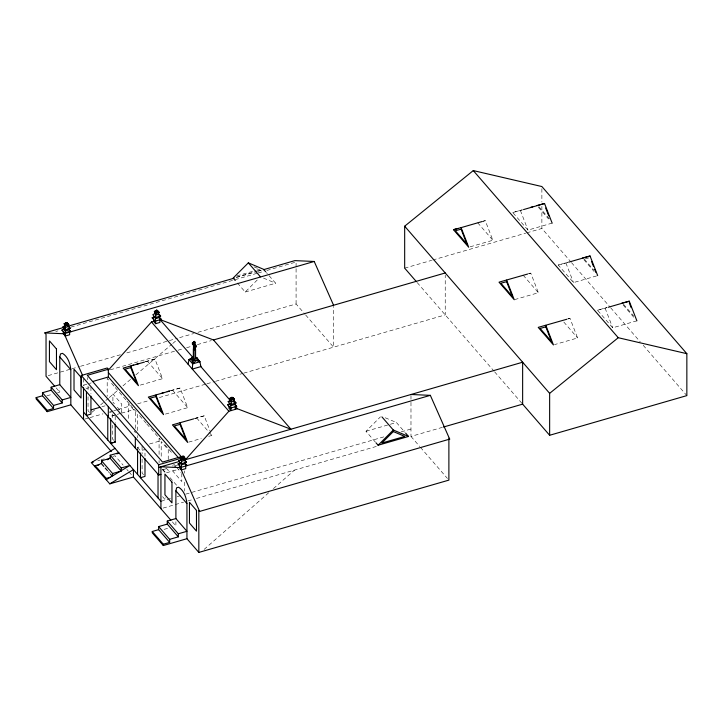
<?xml version="1.0" encoding="UTF-8"?>
<svg xmlns="http://www.w3.org/2000/svg" width="723" height="723" viewBox="0 0 723 723"><rect width="100%" height="100%" fill="white"/><g stroke="black" fill="none" stroke-linecap="round" stroke-linejoin="round"><path stroke-width="0.54" stroke-dasharray="3.62 2.71" d="M237.397 283.009L245.224 292.029L258.147 279.087M375.264 441.961L366.01 431.297L380.461 416.828M204.139 549.399L269.173 492.336M273.393 488.631L294.505 470.104M92.101 412.164L94.677 409.968M100.678 404.853L104.971 401.202M105.829 400.47L108.405 398.283M109.263 397.551L117.84 390.239M122.982 385.856L130.709 379.277M135.852 374.894L171.884 344.211M172.743 343.479L177.894 339.096M236.855 275.906L255.635 270.474M256.674 270.176L259.801 269.272M236.267 277.171L256.195 271.414M257.243 271.116L262.485 269.598M236.412 277.524L256.981 271.577M258.057 271.261L261.31 270.321M55.779 331.505L57.939 330.881M70.935 327.121L257.117 273.294M258.201 272.978L262.53 271.731M266.859 270.474L296.087 262.024L296.087 267.546M552.146 223.118L527.989 230.104L512.761 212.544L522.214 209.815M482.105 221.554L485.25 220.651L492.869 240.262L468.712 247.239M512.761 212.544L522.476 209.887M245.224 292.029L275.635 283.235L266.38 272.571M404.672 268.143L431.685 260.334M432.761 260.018L525.675 233.158M526.76 232.842L541.879 228.468L570.727 261.726M48.188 375.626L70.809 369.082M71.884 368.775L79.431 366.597M80.506 366.281L120.361 354.758M126.823 352.896L177.451 338.256M179.611 337.632L193.628 333.574M197.939 332.327L296.087 303.958L304.907 314.125M110.248 369.815L176.927 350.538M178.003 350.221L182.304 348.983M186.606 347.736L191.984 346.181M197.361 344.627L211.342 340.587M145.233 361.726L154.948 359.06L162.567 378.671L139.458 385.35M145.495 361.789L154.948 359.06M83.525 378.626L83.525 385.142L91.234 382.91M46.887 395.815L52.255 394.27M57.632 392.716L59.774 392.092L59.774 387.862M89.137 387.7L86.426 388.486L83.525 385.142M596.62 275.915L573.52 282.594L558.292 265.034L568.793 261.997M528.676 273.746L530.781 273.131L538.391 292.743L514.243 299.729M558.292 265.034L568.007 262.368M101.871 406.751L105.07 405.829M170.375 390.709L180.09 388.043L187.7 407.655L163.552 414.641M170.637 390.772L180.09 388.043M84.6 419.159L88.938 417.903M90.013 417.596L103.009 413.836M109.498 411.956L112.752 411.016M113.827 410.709L117.081 409.769M118.156 409.453L131.152 405.702M137.641 403.823L149.553 400.379M159.295 397.56L205.838 384.103M206.923 383.796L214.496 381.599M215.581 381.292L242.648 373.466M243.723 373.149L445.232 314.894L445.232 275.174M109.58 412.571L111.387 412.047M115.084 415.002L110.556 416.312L114.288 415.4M117.207 414.387L120.398 413.466M121.464 413.158L134.234 409.471L136.15 411.685M194.478 418.5L204.193 415.833L210.601 432.354M194.74 418.563L204.193 415.833M636.882 320.813L612.724 327.79L597.496 310.239L606.949 307.501M567.889 318.942L569.986 318.337L577.596 337.948L554.496 344.627M597.496 310.239L607.212 307.573M137.569 449.688L137.569 447.447L141.184 446.398M149.534 443.985L161.238 440.605M97.804 460.732L99.955 460.117M101.03 459.801L104.257 458.87M112.851 456.385L115.002 455.761L123.118 465.115M188.703 442.124L201.301 438.481M208.658 436.358L211.812 435.445L211.008 433.384M162.539 469.814L167.872 468.197M174.126 466.471L177.451 465.431M166.525 472.779L179.286 469.082M366.01 431.297L396.421 422.503L404.961 432.345M160.931 501.31L170.773 498.463M177.162 496.62L180.352 495.698M185.694 494.152L383.904 436.846M401.238 431.839L410.98 429.019M163.091 508.097L183.552 502.178M187.863 500.931L192.173 499.692M196.484 498.445L376.475 446.407M410.98 402.295L410.98 436.43L442.422 427.338M164.085 529.39L168.378 528.142M483.081 221.229L485.25 220.651M528.603 273.719L530.781 273.131M585.269 258.843L589.1 257.813M567.808 318.924L569.986 318.337M254.062 266.841L258.843 268.866M263.47 278.084L275.635 283.235M385.269 417.777L396.421 422.503M538.789 206.615L550.275 219.864M584.311 259.105L593.646 269.869M623.515 304.302L633.574 315.897M538.373 207.239L548.522 218.942M583.895 259.72L594.044 271.432M623.099 304.925L634.704 318.301M571.468 262.585L609.932 306.923M610.664 307.781L640.253 341.889M643.208 345.296L686.85 395.608M477.641 222.702L492.869 240.262M523.163 275.192L538.391 292.743M563.823 322.06L577.596 337.948M417.207 282.594L493.89 370.998M494.622 371.848L522.639 404.148M305.639 314.975L333.574 347.176L333.574 306.353M410.98 436.43L419.729 446.516M420.461 447.356L447.429 478.445M147.338 361.111L162.567 378.671M172.472 390.104L187.7 407.655M196.584 417.894L211.812 435.445M108.658 379.982L107.194 378.301L107.194 396.24M111.577 383.353L114.505 386.724M115.228 387.564L126.191 400.199M126.923 401.039L132.77 407.781M139.602 415.662L146.1 423.145M146.814 423.985L160.524 439.783M164.889 444.817L172.933 454.089M175.897 466.579L172.951 463.181L172.951 466.236M176.638 467.429L181.057 472.535M112.905 402.105L114.379 403.805M117.325 407.203L121.753 412.3L121.753 404.157L112.905 393.954L112.905 401.084M134.18 431.161L135.59 432.779M166.127 467.989L168.233 470.42L168.233 468.242M162.738 469.254L165.648 472.616M170.022 477.659L177.316 486.064M162.558 469.733L164.736 472.246M137.569 447.447L140.47 450.8L144.989 449.489L144.989 456.222M89.498 412.426L88.043 410.754L88.043 396.168M113.683 440.316L112.291 438.707L112.291 425.251M143.543 474.731L142.088 473.059L142.088 458.481M162.558 496.656L165.459 500L165.459 497.758M56.159 387.926L59.774 392.092M126.805 469.372L128.278 471.071M129.019 471.92L131.966 475.318M172.336 521.861L175.897 525.973L175.897 521.735M108.179 471.477L109.652 473.176M605.106 308.179L612.724 327.79M565.901 262.982L573.52 282.594M520.379 210.492L527.989 230.104M541.879 188.748L541.879 201.988M541.879 206.407L541.879 228.468M410.98 395.617L410.98 401.184M296.087 268.649L296.087 303.958M184.609 470.917L184.609 473.158M184.609 482.133L184.609 491.098M181.798 473.384L181.798 481.527L172.951 471.324L172.951 467.257M168.233 459.503L168.233 449.679L161.202 441.572L161.202 457.948M159.087 438.129L159.087 456.077M159.087 460.56L159.087 462.801M142.088 446.145L142.088 453.99M137.433 414.288L137.433 431.107M137.433 435.598L137.433 437.84M135.59 428.414L135.59 412.038L128.558 403.931L128.558 420.307M115.192 416.258L115.192 422.982M112.291 414.035L112.291 419.638M90.944 387.176L90.944 393.908M88.043 386.073L88.043 390.565M87.293 377.533L87.293 379.747"/><path stroke-width="1.08" d="M59.774 384.681L51.143 387.176L62.196 399.918L70.827 397.424L59.774 384.681L59.774 356.963L60.515 353.899L62.53 353.357C67.926 356.692 70.23 363.597 70.782 369.652M175.897 518.563L167.266 521.057L178.31 533.791L186.941 531.297L175.897 518.563L175.897 490.845L176.629 487.781L178.644 487.239C184.04 490.574 186.344 497.469 186.896 503.524M188.016 364.112L189.055 359.692L193.095 357.243L189.055 359.692L192.67 363.859L192.327 369.073L200.922 366.588L199.882 361.771L197.207 358.03L195.436 357.144L197.207 358.03L197.37 359.376L199.882 361.771L192.67 363.859L191.568 358.265M196.267 357.605L199.882 361.771L195.843 360.397L193.502 360.497L192.67 363.859L197.37 359.376M65.052 329.914L65.82 325.269L64.627 323.886L64.627 325.901L65.82 327.284L68.305 326.57L70.384 328.378L65.052 329.914L62.54 327.013L64.627 325.901M155.328 317.596L156.096 312.951L154.894 311.568L154.894 313.583L156.096 314.966L158.572 314.252L160.66 316.059L155.328 317.596L152.815 314.695L154.894 313.583M181.175 463.795L181.943 459.141L180.741 457.758L180.741 459.783L181.943 461.157L184.419 460.443L186.507 462.25L181.175 463.795L178.662 460.894L180.741 459.783M234.162 400.804L236.05 402.982L230.718 404.519L231.487 399.873L230.285 398.49L232.77 397.777M333.574 305.251L314.216 261.473L64.817 333.511L65.585 329.11M158.382 316.023L161.31 319.403L155.084 321.202L155.852 316.791M448.884 439.304L448.884 480.126L198.834 552.417L198.834 510.492L199.638 511.414L449.688 439.123L430.339 395.345L180.94 467.392L181.699 462.982M234.505 403.796L236.701 406.326L230.483 408.124L231.243 403.714M66.507 322.467L64.085 323.796L65.621 325.567L66.507 322.467L66.426 323.064M156.692 310.745L156.774 310.149L154.351 311.477L155.897 313.258L156.692 310.411M181.744 459.448L182.621 456.349L184.961 458.518L181.744 459.448L180.199 457.668L182.783 456.538M231.288 400.181C232.336 396.077 231.215 397.216 234.505 399.25L231.288 400.181L229.742 398.4L232.969 397.469L234.505 399.25M108.098 370.438L151.469 321.97L153.592 321.355L155.617 323.687L159.873 322.449L159.873 319.159M185.504 459.683L228.875 411.224L237.397 408.757L290.908 429.218L213.493 339.964L159.982 319.512L193.158 357.758M265.666 271.758L263.534 269.29L248.332 262.856L233.122 278.084L235.255 280.542M378.111 445.241L393.312 430.013L408.513 436.448L378.111 445.241L375.969 442.774M416.475 281.744L404.672 268.143L404.672 226.209L473.276 170.583L541.879 186.543L686.85 353.683L686.85 395.608L549.643 435.273L522.639 404.148L522.639 362.214L184.69 459.927L184.69 457.225L183.606 455.978L162.539 462.069L87.293 375.318L108.36 369.227L108.36 376.972L178.445 457.776M549.643 435.273L549.643 393.348L618.246 337.713L686.85 353.683M170.908 520.217L133.439 477.026L109.797 483.859L91.36 462.603L115.002 448.35M97.686 465.476L101.554 463.154M107.203 459.747L110.185 457.948M116.9 453.908L118.816 452.752L110.185 455.246L110.185 458.292L121.229 471.035L112.598 473.529L101.554 460.786L110.185 458.292M109.797 483.859L133.439 469.616L133.439 477.026M230.718 404.519L228.206 401.617L230.285 400.506L230.285 398.49M64.817 333.511L61.889 330.14L63.976 329.064L63.976 327.257M155.084 321.202L152.164 317.822L154.243 316.746L155.852 318.599L159.223 317.632L161.31 319.403M230.483 408.124L227.555 404.744L229.634 403.669L231.243 405.522L234.614 404.555L236.701 406.326M180.94 467.392L178.012 464.021L180.09 462.937L181.699 464.799L185.07 463.823L187.158 465.594L184.961 463.063M64.085 323.796L67.302 322.865L68.848 324.636L65.621 325.567M65.45 323.642L67.103 323.172L68.305 324.546L68.305 326.57M65.82 325.269L68.305 324.546M54.713 386.254L46.037 376.249L46.037 334.324L44.817 332.914L64.302 327.284M67.546 326.344L234.243 278.147M263.47 269.697L294.867 260.623L314.216 261.473M61.889 330.14L63.967 329.543M66.408 332.399L69.607 331.477L69.607 334.767L65.178 336.05M154.351 311.477L157.578 310.547L159.114 312.327L155.897 313.258M155.725 311.333L157.379 310.854L158.572 312.237L158.572 314.252M156.096 312.951L158.572 312.237M453.484 229.688L461.102 227.628L468.712 247.239L453.484 229.688L457.686 228.468M530.619 207.384L532.715 206.778M461.102 227.628L482.105 221.554M523.533 209.58L544.536 203.506L552.146 223.118M152.164 317.822L154.234 317.225M194.541 343.913L193.475 344.229L193.475 341.69L194.541 341.373L196.267 346.995L195.201 347.302L194.171 346.118L194.171 349.751L193.475 348.938L193.475 345.314L192.399 344.076L192.399 342.991L193.466 342.675M193.475 341.69L194.171 342.494L195.237 342.187M160.931 474.387L158.698 475.038L81.292 385.784L81.292 375.49L107.275 367.971L108.36 369.227M192.399 344.076L193.466 343.768M194.171 342.494L194.171 345.034L195.237 344.726M213.493 339.964L445.232 272.969M194.171 345.034L195.201 346.218L196.267 345.91M131.586 365.666L133.683 365.061M136.837 364.148L138.933 363.542M130.791 366.046L138.409 385.657L123.181 368.097L144.446 362.096M193.475 348.938L194.541 348.631L195.237 349.444L195.201 346.218M42.512 392.725L51.143 390.23L62.196 402.964L53.556 405.458L42.512 392.725L42.512 395.77L53.556 408.513L47.194 410.348L36.15 397.614L42.512 395.77M194.089 349.796L195.572 349.363L195.572 359.033L194.089 359.458L193.348 358.599L193.348 348.938L194.089 349.796L194.089 359.458M92.562 381.545L108.36 376.972M192.146 358.798L189.055 359.692L191.731 359.611L193.502 360.497M36.15 397.614L36.15 398.924L47.194 411.658L70.827 404.826L111.342 451.541M506.624 280.117L514.243 299.729L499.015 282.169L527.627 274.044M569.055 262.069L590.058 255.996L597.677 275.608M91.234 409.833L99.747 407.365M161.97 393.131L164.076 392.526M167.221 391.613L169.327 391.007M155.933 395.029L163.552 414.641L148.323 397.081L169.589 391.08M232.083 397.334L231.92 397.144M229.742 398.4L232.969 397.469M231.487 399.873L233.963 399.159L233.963 402.63M228.206 401.617L231.405 400.696M227.555 404.744L229.625 404.148M180.036 422.819L187.655 442.431L172.426 424.871L193.692 418.87M110.556 443.235L115.192 442.051L110.673 443.362L110.673 418.689M545.829 325.314L553.447 344.934L538.219 327.374L566.832 319.25M608.26 307.266L629.263 301.193L636.882 320.813M91.36 462.603L93.511 461.979M95.183 466.986L95.183 465.675L99.358 464.473M110.185 455.246L121.229 467.98L129.86 465.485L106.236 479.72L106.236 478.418L95.183 465.675M106.236 478.418L110.402 477.207M180.199 457.668L183.425 456.737L184.961 458.518M81.292 375.49L158.698 464.735L181.446 458.165M181.943 459.141L184.419 458.427L184.419 460.443M178.662 460.894L180.795 460.271M158.698 467.438L179.295 461.482M178.012 464.021L180.081 463.416M179.44 464.256L179.44 467.546L181.464 469.878L185.721 468.649L185.721 465.359M443.506 427.022L522.639 404.148M158.635 526.597L167.266 524.103L178.31 536.846L169.679 539.34L158.635 526.597L158.635 529.652L169.679 542.386L163.317 544.229L152.273 531.486L158.635 529.652M152.273 531.486L152.273 532.797L163.317 545.54L186.941 538.707L198.834 552.417M536.918 205.567L544.536 203.506M582.449 258.048L590.058 255.996M621.653 303.253L629.263 301.193M44.817 332.914L64.166 333.764L82.63 375.517M410.98 394.496L430.339 395.345M157.578 310.547L156.774 310.149M66.507 322.801L67.302 322.865M182.621 456.683L183.425 456.737M156.53 310.221L159.114 312.327M66.263 322.539L68.848 324.636M236.05 402.982L233.963 401.175L231.487 401.889L200.533 366.254M473.276 170.583L618.246 337.713M404.672 226.209L549.643 393.348M448.884 438.201L449.688 439.123M405.675 433.167L408.513 436.448M248.332 262.856L260.425 276.801M381.925 416.882L393.312 430.013M192.399 342.991L193.475 344.229M194.83 348.504L195.572 349.363M158.138 313.158L160.66 316.059M235.183 406.209L237.397 408.757M151.469 321.97L228.875 411.224M183.226 457.044L184.419 458.427M182.783 456.873L182.377 456.412L182.539 456.945M67.872 325.477L70.384 328.378M183.985 459.349L186.507 462.25M108.36 372.598L182.133 457.65M68.107 328.341L71.035 331.721L68.956 329.941L65.585 330.917L63.976 329.064M64.672 335.228L63.326 333.674L63.326 331.477M59.774 356.963L70.827 369.706L70.827 404.826M175.897 490.845L186.941 503.579L186.941 538.707M83.525 412.056L160.931 501.31M103.76 466.389L101.554 463.841L101.554 460.786M105.233 468.088L107.438 470.628M110.384 474.026L111.857 475.725M199.638 511.414L180.289 467.636L160.931 466.796L160.931 508.721M629.263 302.756L631.179 307.691M591.595 261.5L593.511 266.435M594.658 269.39L595.806 272.354M545.684 208.025L548.748 215.915M235.264 407.185L235.264 409.372M234.614 402.738L234.614 404.555M231.008 407.311L231.008 410.61L228.983 408.278L228.983 406.082M185.07 462.015L185.07 463.823M181.464 466.588L181.464 469.878M178.31 533.791L178.31 536.846M169.679 539.34L169.679 542.386M167.266 521.057L167.266 524.103M163.317 544.229L163.317 545.54M158.698 464.735L158.698 475.038M158.03 474.405L158.03 497.966M155.617 320.397L155.617 323.687M153.592 318.066L153.592 321.355M144.989 458.463L144.989 476.412L140.47 477.713L140.47 453.041M137.569 449.688L137.569 474.369M135.337 437.795L135.337 448.097M121.229 467.98L121.229 471.035M115.192 424.112L115.192 442.051M112.598 473.529L112.598 475.888M108.323 406.66L108.323 416.954M107.772 415.336L107.772 440.018M90.944 396.15L90.944 414.098L86.426 415.409L86.426 391.848M83.525 387.383L83.525 419.467M65.341 332.707L65.341 335.996M62.196 399.918L62.196 402.964M53.556 405.458L53.556 408.513M51.143 387.176L51.143 390.23M47.194 410.348L47.194 411.658M393.312 431.568L381.843 443.054L404.79 436.421L393.312 431.568M461.102 229.191L455.354 230.736L466.841 243.985L461.102 229.191M130.791 367.6L125.052 369.155L136.539 382.404L130.791 367.6M506.624 281.672L500.876 283.226L512.372 296.475L506.624 281.672M155.933 396.584L150.185 398.138L161.681 411.387L155.933 396.584M180.036 424.374L174.297 425.928L185.784 439.177L180.036 424.374M545.829 326.877L540.09 328.423L551.577 341.672L545.829 326.877M56.466 348.974L49.435 340.867L49.435 361.608L56.466 369.706L56.466 348.974M81.048 377.316L74.017 369.209L74.017 389.95L81.048 398.057L81.048 377.316M171.966 482.142L164.943 474.035L164.943 494.776L171.966 502.883L171.966 482.142M196.475 510.393L189.453 502.295L189.453 523.036L196.475 531.134L196.475 510.393"/></g></svg>
